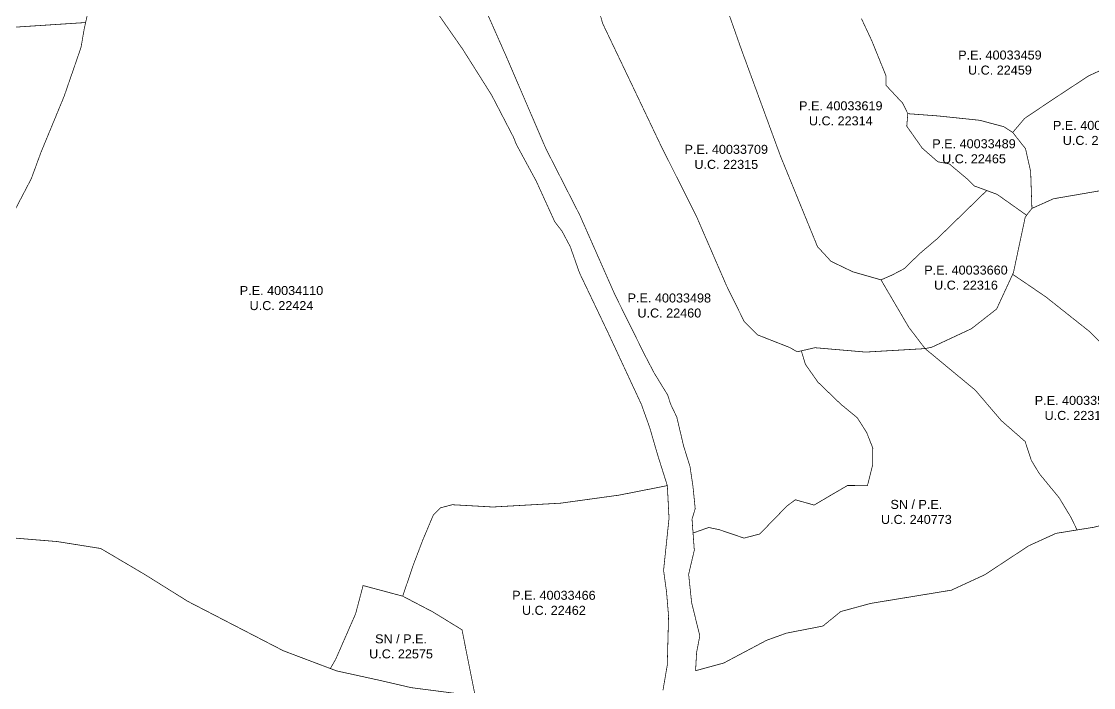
# Model space of a CAD drawing. Header units: metres. Extents: x 561401 to 594056, y 8460144 to 8508504.
# Drawn here: x 586212.6 to 586509.5, y 8502105.6 to 8502290.2 of the extents above; entities that cross this region are included whole.
import ezdxf

# ---------------------------------------------------------------- set-up
doc = ezdxf.new("R2010")
doc.units = ezdxf.units.M
for name, color, linetype in [('1.2. AFECTADOS BASE GRAFICA SUNARP', 150, 'Continuous'), ('1.2. BASE GRAFICA GORE', 76, 'Continuous'), ('1.2. BASE GRAFICA SUNARP', 150, 'Continuous'), ('1.3 ETIQUETA P.E. Y U.C.', 1, 'Continuous')]:
    doc.layers.add(name, color=color, linetype=linetype)
doc.styles.add('Arial', font='arial.ttf', dxfattribs={"height": 1})

msp = doc.modelspace()

# ---------------------------------------------------------------- linework, layer by layer
at = {"layer": '1.2. AFECTADOS BASE GRAFICA SUNARP', "color": 64, "linetype": 'Continuous', "lineweight": -3, "const_width": 0.2}
for points in [[(586340.06, 8502295.85), (586347.21, 8502279.65), (586357.77, 8502255.04), (586367.21, 8502236.51), (586376.91, 8502214.51), (586385.22, 8502197.72), (586387.79, 8502192.8), (586391.52, 8502186.72), (586392.37, 8502184.11), (586394.05, 8502180.6), (586395.95, 8502172.55), (586397.72, 8502166.86), (586398.53, 8502161.42), (586399.16, 8502155.2), (586398.28, 8502152.31), (586398.56, 8502148.45), (586402.89, 8502149.98), (586405.77, 8502149.39), (586412.68, 8502147.04), (586417.03, 8502148.18), (586424.57, 8502155.94), (586426.9, 8502157.66), (586432.09, 8502156.19), (586436.44, 8502158.77), (586441.35, 8502161.62), (586446.85, 8502161.59), (586448.31, 8502167.37), (586448.34, 8502171.99), (586446.62, 8502176.34), (586444.04, 8502180.39), (586439.45, 8502184.17), (586433.13, 8502190.27), (586429.68, 8502195.19), (586428.54, 8502198.93), (586427.39, 8502198.67), (586425.37, 8502199.84), (586416.44, 8502203.35), (586412.7, 8502207.11), (586407.84, 8502216.96), (586399.56, 8502236.07), (586389.55, 8502256.04), (586381.83, 8502272.26), (586373.54, 8502289.63), (586370.42, 8502300.61)], [(586406.22, 8502298.7), (586411.92, 8502282.51), (586422.74, 8502252.98), (586433.02, 8502227.81), (586436.75, 8502223.75), (586442.81, 8502220.83), (586450.61, 8502218.6), (586453.6, 8502219.9), (586457.02, 8502221.69), (586461.31, 8502225.86), (586466.26, 8502230.08), (586479.89, 8502243.36), (586476.42, 8502244.64), (586474.71, 8502246.38), (586469.53, 8502250.73), (586466.35, 8502251.32), (586462.03, 8502255.1), (586457.74, 8502261.19), (586458.04, 8502264.65), (586456.61, 8502267.56), (586452.02, 8502272.49), (586452.02, 8502275.09), (586448.03, 8502284.93), (586445.18, 8502291.01)]]:
    msp.add_lwpolyline(points, dxfattribs=at)
at = {"layer": '1.2. BASE GRAFICA GORE', "color": 64, "linetype": 'Continuous', "lineweight": -3, "const_width": 0.2}
for points in [[(586432.31, 8502199.8), (586428.54, 8502198.93), (586429.68, 8502195.19), (586433.13, 8502190.27), (586439.45, 8502184.17), (586444.04, 8502180.39), (586446.62, 8502176.34), (586448.34, 8502171.99), (586448.31, 8502167.37), (586446.85, 8502161.59), (586441.35, 8502161.62), (586436.44, 8502158.76), (586432.09, 8502156.19), (586426.9, 8502157.66), (586424.57, 8502155.94), (586417.03, 8502148.18), (586412.68, 8502147.04), (586405.77, 8502149.39), (586402.89, 8502149.98), (586398.56, 8502148.45), (586398.91, 8502143.68), (586397.34, 8502137.01), (586398.16, 8502129.21), (586400.43, 8502119.95), (586399.54, 8502115.33), (586399.26, 8502110.29), (586407.04, 8502112.41), (586418.91, 8502118.71), (586424.41, 8502120.7), (586434.53, 8502122.67), (586439.46, 8502126.69), (586447.84, 8502128.96), (586470.1, 8502132.61), (586479.36, 8502136.89), (586491.53, 8502144.92), (586499.06, 8502148.35), (586504.91, 8502149.3), (586503.12, 8502152.95), (586499.97, 8502158.17), (586494.51, 8502164.83), (586492.22, 8502168.6), (586490.52, 8502173.81), (586483.9, 8502179.62), (586476.73, 8502188.03), (586462.82, 8502199.55), (586446.35, 8502198.59), (586432.31, 8502199.8)], [(586298.12, 8502110.9), (586299.86, 8502110.24), (586311.98, 8502107.58), (586320.49, 8502105.6), (586328.14, 8502104.61), (586338.23, 8502103.3), (586334.58, 8502121.63), (586326.51, 8502126.58), (586318.16, 8502130.95), (586307.19, 8502133.89), (586305.13, 8502126.11), (586299.58, 8502113.41), (586298.12, 8502110.9)]]:
    msp.add_lwpolyline(points, close=True, dxfattribs=at)
at = {"layer": '1.2. BASE GRAFICA SUNARP', "color": 64, "linetype": 'Continuous', "lineweight": -3, "const_width": 0.2}
for points in [[(586160.66, 8502284.93), (586201.93, 8502288.05), (586230.35, 8502289.91), (586233.22, 8502302.92), (586236.5, 8502322.27), (586238.6, 8502331.84), (586214.06, 8502340.01), (586194.86, 8502346.49), (586190.14, 8502341.6), (586189.81, 8502341.26), (586184.28, 8502334.94), (586176.42, 8502322.85), (586167.97, 8502307.29), (586167.63, 8502306.36), (586162.12, 8502291.43), (586160.66, 8502284.93)], [(586458.04, 8502264.65), (586457.74, 8502261.19), (586462.03, 8502255.1), (586466.35, 8502251.32), (586469.53, 8502250.73), (586474.71, 8502246.38), (586476.42, 8502244.64), (586479.89, 8502243.36), (586482.76, 8502242.3), (586490.92, 8502236.51), (586492.4, 8502238.4), (586492.05, 8502248.61), (586490.62, 8502254.96), (586487.08, 8502259.46), (586484.6, 8502261.05), (586477.96, 8502262.82), (586466.41, 8502264.03), (586458.04, 8502264.65)], [(586450.61, 8502218.6), (586458.32, 8502205.44), (586462.82, 8502199.55), (586464.66, 8502199.93), (586475.66, 8502205.07), (586482.62, 8502210.52), (586487.07, 8502220.14), (586487.28, 8502220.61), (586490.53, 8502235.91), (586490.92, 8502236.51), (586482.76, 8502242.3), (586479.89, 8502243.36), (586466.26, 8502230.08), (586461.31, 8502225.86), (586457.02, 8502221.69), (586453.6, 8502219.9), (586450.61, 8502218.6)], [(586462.82, 8502199.55), (586476.73, 8502188.03), (586483.9, 8502179.62), (586490.52, 8502173.81), (586492.22, 8502168.6), (586494.51, 8502164.83), (586499.97, 8502158.17), (586503.12, 8502152.95), (586504.91, 8502149.3), (586509.46, 8502150.03), (586519.58, 8502152.58), (586525.67, 8502156.59), (586534.97, 8502167.24), (586540.31, 8502174.78), (586531.85, 8502180.83), (586522.66, 8502190.4), (586514.33, 8502198.24), (586508.29, 8502204.33), (586496.21, 8502213.92), (586487.07, 8502220.14), (586482.62, 8502210.52), (586475.66, 8502205.07), (586464.66, 8502199.93), (586462.82, 8502199.55)]]:
    msp.add_lwpolyline(points, close=True, dxfattribs=at)
for points in [[(586233.22, 8502302.92), (586230.35, 8502289.91), (586229.97, 8502288.21), (586229.08, 8502283.02), (586224.4, 8502269.47), (586217.97, 8502253.9), (586215.33, 8502246.69), (586210.37, 8502237.18)], [(586370.42, 8502300.61), (586373.54, 8502289.63), (586381.83, 8502272.26), (586389.55, 8502256.04), (586399.56, 8502236.07), (586407.84, 8502216.96), (586412.7, 8502207.11), (586416.44, 8502203.35), (586425.37, 8502199.84), (586427.39, 8502198.67), (586428.54, 8502198.93), (586432.31, 8502199.8), (586446.35, 8502198.59), (586462.82, 8502199.55), (586458.32, 8502205.44), (586450.61, 8502218.6), (586442.81, 8502220.83), (586436.75, 8502223.75), (586433.02, 8502227.81), (586422.74, 8502252.98), (586411.92, 8502282.51), (586406.22, 8502298.7)], [(586211.11, 8502147.02), (586222.55, 8502146.07), (586234.53, 8502144.16), (586246.58, 8502137.05), (586258.65, 8502129.51), (586270.47, 8502123.39), (586285.15, 8502115.8), (586298.12, 8502110.9), (586299.58, 8502113.41), (586305.13, 8502126.11), (586307.19, 8502133.89), (586318.16, 8502130.95), (586321.09, 8502139.6), (586323.72, 8502146.51), (586326.64, 8502153.43), (586328.67, 8502155.44), (586331.86, 8502156.29), (586343.12, 8502155.66), (586361.9, 8502156.72), (586378.08, 8502158.95), (586391.44, 8502161.58), (586388.82, 8502169.88), (586386.55, 8502177.69), (586384.27, 8502184.06), (586375.13, 8502203.73), (586367.12, 8502220.53), (586364.57, 8502227.77), (586362.27, 8502232.11), (586360.26, 8502234.71), (586355.12, 8502246), (586349.67, 8502256.06), (586348.82, 8502258.16), (586342.81, 8502269.76), (586334.79, 8502282.49), (586325.9, 8502295.25)], [(586210.37, 8502237.18), (586215.33, 8502246.69), (586217.97, 8502253.9), (586224.4, 8502269.47), (586229.08, 8502283.02), (586229.97, 8502288.21), (586230.35, 8502289.91), (586201.93, 8502288.05)], [(586445.18, 8502291.01), (586448.03, 8502284.93), (586452.02, 8502275.09), (586452.02, 8502272.49), (586456.61, 8502267.56), (586458.04, 8502264.65), (586466.41, 8502264.03), (586477.96, 8502262.82), (586484.6, 8502261.05), (586487.08, 8502259.46), (586490.38, 8502263.34), (586497.62, 8502268.22), (586508.05, 8502275.1), (586517.9, 8502279.67)], [(586516.28, 8502244.16), (586498.36, 8502241.07), (586492.4, 8502238.4), (586490.92, 8502236.51), (586490.53, 8502235.91), (586487.28, 8502220.61), (586487.07, 8502220.14), (586487.07, 8502220.14), (586496.21, 8502213.92), (586508.29, 8502204.33), (586514.33, 8502198.24)], [(586390.23, 8502104.88), (586391.42, 8502111.81), (586391.78, 8502125.39), (586391.23, 8502132.03), (586390.4, 8502138.1), (586391.91, 8502152.53), (586391.44, 8502161.58), (586378.08, 8502158.95), (586361.9, 8502156.72), (586343.12, 8502155.66), (586331.86, 8502156.29), (586328.67, 8502155.44), (586326.64, 8502153.43), (586323.72, 8502146.51), (586321.09, 8502139.6), (586318.16, 8502130.95), (586318.16, 8502130.95), (586326.51, 8502126.58), (586334.58, 8502121.63), (586338.23, 8502103.3)]]:
    msp.add_lwpolyline(points, dxfattribs=at)

# ---------------------------------------------------------------- texts
at = {"layer": '1.3 ETIQUETA P.E. Y U.C.', "color": 1, "char_height": 2.5, "attachment_point": 5, "style": 'Arial'}
for s, insert in [('P.E. 40033459\\PU.C. 22459', (586483.54, 8502278.8)), ('P.E. 40033619\\PU.C. 22314', (586439.47, 8502264.74)), ('P.E. 40033660\\PU.C. 22312', (586509.77, 8502259.31)), ('P.E. 40033709\\PU.C. 22315', (586407.76, 8502252.67)), ('P.E. 40033489\\PU.C. 22465', (586476.36, 8502254.22)), ('P.E. 40033660\\PU.C. 22316', (586474.14, 8502219.21)), ('P.E. 40034110\\PU.C. 22424', (586284.59, 8502213.54)), ('P.E. 40033498\\PU.C. 22460', (586391.99, 8502211.48)), ('P.E. 40033543\\PU.C. 22317', (586504.73, 8502183.1)), ('SN / P.E.\\PU.C. 240773', (586460.4, 8502154.28)), ('P.E. 40033466\\PU.C. 22462', (586360.03, 8502129.09)), ('SN / P.E.\\PU.C. 22575', (586317.7, 8502117.02))]:
    msp.add_mtext(s, dxfattribs=dict(at, insert=insert))

doc.saveas('drawing.dxf')
